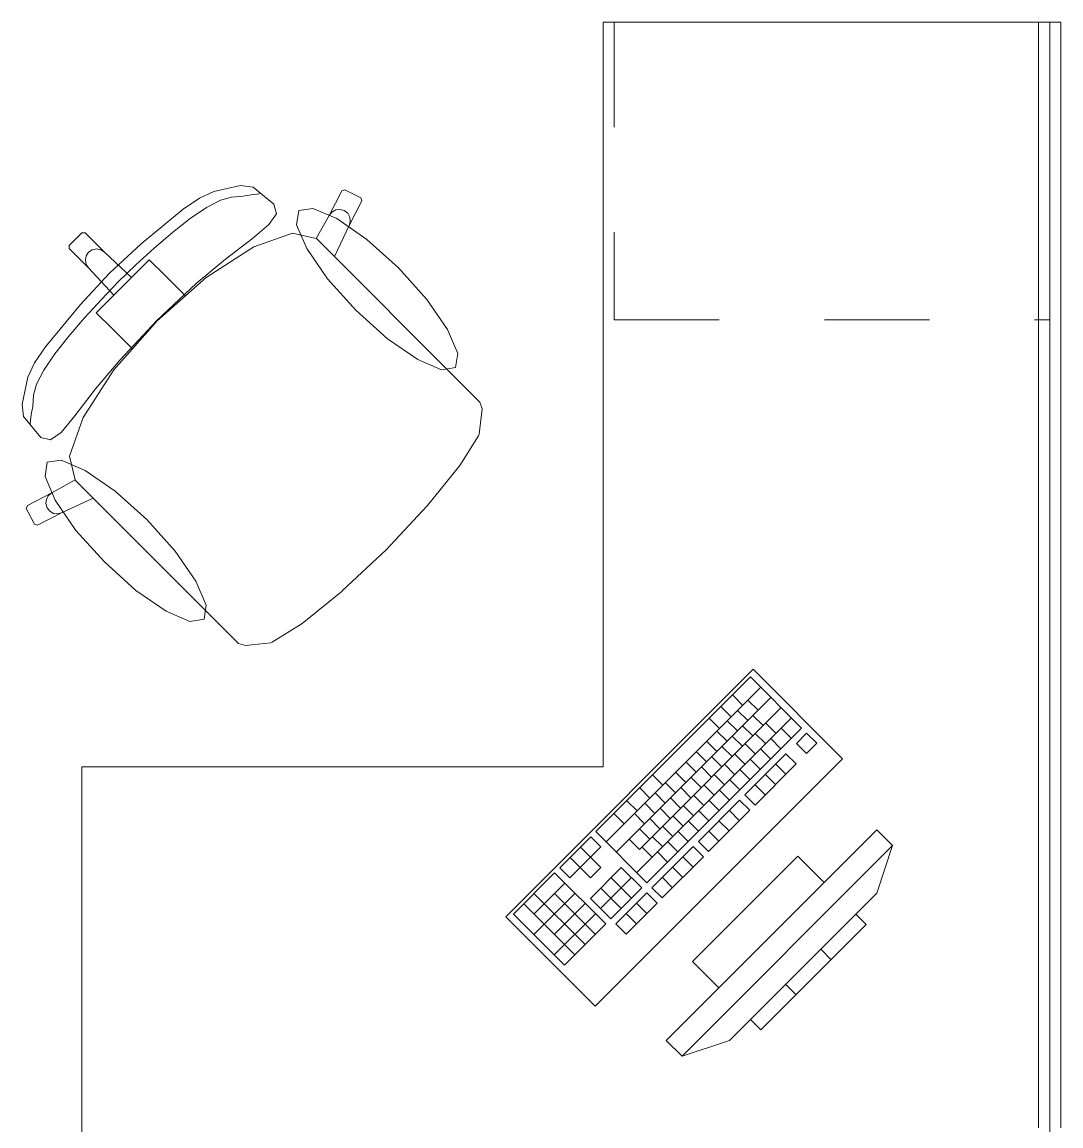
# Model space of a CAD drawing. Header units: inches. Extents: x -38 to 5698, y -33 to 92.
# Drawn here: x 212.824 to 214.219, y 12.979 to 14.462 of the extents above; entities that cross this region are included whole.
import ezdxf

# ---------------------------------------------------------------- set-up
doc = ezdxf.new("R2010")
doc.units = ezdxf.units.IN
doc.header["$MEASUREMENT"] = 0
doc.linetypes.add('Rayas', pattern=[0.282222, 0.141111, -0.141111])
doc.layers.add('Interior - Mobiliario', color=7, linetype='Continuous')

msp = doc.modelspace()

# ---------------------------------------------------------------- linework, layer by layer
at = {"layer": 'Interior - Mobiliario', "color": 175, "linetype": 'Rayas', "lineweight": 13}
for p, q in [((213.6191, 14.4618), (213.6191, 14.0618)), ((213.6191, 14.0618), (214.2041, 14.0618))]:
    msp.add_line(p, q, dxfattribs=at)
at = {"layer": 'Interior - Mobiliario', "color": 175, "linetype": 'Continuous', "lineweight": 13}
for p, q in [((214.1891, 14.4618), (214.2191, 14.4618)), ((214.1891, 12.9768), (214.1891, 14.4618)), ((214.2191, 14.4618), (214.2191, 12.9768)), ((213.0811, 14.2345), (213.0619, 14.2255)), ((213.1172, 14.2422), (213.0811, 14.2345)), ((213.134, 14.2403), (213.1172, 14.2422)), ((213.1619, 14.2172), (213.134, 14.2403)), ((213.2532, 14.2352), (213.2363, 14.2021)), ((213.2573, 14.2365), (213.2532, 14.2352)), ((213.2787, 14.2257), (213.2573, 14.2365)), ((213.0619, 14.2255), (213.0402, 14.2106)), ((213.0715, 14.2129), (213.0903, 14.2228)), ((213.0903, 14.2228), (213.1051, 14.2267)), ((213.1051, 14.2267), (213.1205, 14.2279)), ((213.1205, 14.2279), (213.1312, 14.2299)), ((213.1312, 14.2299), (213.1393, 14.2307)), ((213.1393, 14.2307), (213.1438, 14.2315)), ((213.263, 14.1885), (213.2799, 14.2216)), ((213.2799, 14.2216), (213.2787, 14.2257)), ((213.0402, 14.2106), (212.9835, 14.1638)), ((213.0497, 14.198), (213.0715, 14.2129)), ((213.1553, 14.1899), (213.1653, 14.2042)), ((213.1653, 14.2042), (213.1619, 14.2172)), ((213.2399, 14.2067), (213.2363, 14.2021)), ((213.245, 14.2096), (213.2399, 14.2067)), ((213.2509, 14.2103), (213.245, 14.2096)), ((213.2565, 14.2087), (213.2509, 14.2103)), ((213.2611, 14.2051), (213.2565, 14.2087)), ((213.2639, 14.2), (213.2611, 14.2051)), ((213.0259, 14.1794), (213.0497, 14.198)), ((213.133, 14.1713), (213.1553, 14.1899)), ((213.2363, 14.2021), (213.2189, 14.1711)), ((213.2434, 14.1468), (213.263, 14.1885)), ((213.263, 14.1885), (213.2646, 14.1942)), ((213.2646, 14.1942), (213.2639, 14.2)), ((212.904, 14.179), (212.8955, 14.1704)), ((212.9083, 14.179), (212.904, 14.179)), ((212.9344, 14.1529), (212.9083, 14.179)), ((213.0011, 14.1583), (213.0259, 14.1794)), ((213.187, 14.1785), (213.135, 14.1602)), ((213.2189, 14.1711), (213.187, 14.1785)), ((212.8869, 14.1619), (212.8955, 14.1704)), ((212.8869, 14.1576), (212.8869, 14.1619)), ((212.9835, 14.1638), (212.9413, 14.1246)), ((212.9765, 14.1357), (213.0011, 14.1583)), ((213.135, 14.1602), (213.0712, 14.1188)), ((213.0968, 14.1434), (213.133, 14.1713)), ((213.2192, 14.171), (213.2189, 14.1711)), ((213.2192, 14.171), (213.2434, 14.1468)), ((212.913, 14.1316), (212.8869, 14.1576)), ((212.9087, 14.1422), (212.9098, 14.1479)), ((212.9098, 14.1479), (212.9131, 14.1528)), ((212.918, 14.1561), (212.9131, 14.1528)), ((212.9238, 14.1573), (212.918, 14.1561)), ((212.9295, 14.1561), (212.9238, 14.1573)), ((212.9344, 14.1529), (212.9295, 14.1561)), ((212.9709, 14.1189), (212.9344, 14.1529)), ((213.0575, 14.1107), (213.0968, 14.1434)), ((213.3912, 13.9989), (213.2434, 14.1468)), ((212.9098, 14.1364), (212.9087, 14.1422)), ((212.913, 14.1316), (212.9098, 14.1364)), ((212.947, 14.095), (212.913, 14.1316)), ((212.953, 14.1129), (212.9765, 14.1357)), ((212.9945, 14.1426), (212.9709, 14.1189)), ((213.0157, 14.1214), (212.9945, 14.1426)), ((212.9022, 14.0824), (212.9413, 14.1246)), ((212.9709, 14.1189), (212.9589, 14.107)), ((213.0431, 14.094), (213.0157, 14.1214)), ((213.0712, 14.1188), (213.0431, 14.094)), ((212.953, 14.1129), (212.9302, 14.0894)), ((212.947, 14.095), (212.9589, 14.107)), ((213.0047, 14.0612), (213.0575, 14.1107)), ((212.9302, 14.0894), (212.9077, 14.0648)), ((212.9234, 14.0714), (212.947, 14.095)), ((213.0431, 14.094), (213.0052, 14.0607)), ((212.8553, 14.0257), (212.9022, 14.0824)), ((212.9445, 14.0502), (212.9234, 14.0714)), ((212.9077, 14.0648), (212.8865, 14.0401)), ((213.0047, 14.0612), (212.9553, 14.0084)), ((212.9719, 14.0229), (213.0052, 14.0607)), ((212.8865, 14.0401), (212.8679, 14.0163)), ((212.9719, 14.0229), (212.9445, 14.0502)), ((212.8404, 14.004), (212.8553, 14.0257)), ((212.8679, 14.0163), (212.8531, 13.9944)), ((212.9471, 13.9947), (212.9719, 14.0229)), ((212.8315, 13.9848), (212.8404, 14.004)), ((212.9553, 14.0084), (212.9225, 13.9691)), ((213.4168, 13.9734), (213.3912, 13.9989)), ((212.8237, 13.9487), (212.8315, 13.9848)), ((212.8531, 13.9944), (212.8431, 13.9756)), ((212.9058, 13.9309), (212.9471, 13.9947)), ((212.8431, 13.9756), (212.8392, 13.9608)), ((212.9225, 13.9691), (212.8946, 13.9329)), ((213.4387, 13.9515), (213.4168, 13.9734)), ((212.8392, 13.9608), (212.838, 13.9454)), ((213.4416, 13.9422), (213.4387, 13.9515)), ((212.8256, 13.9319), (212.8237, 13.9487)), ((212.838, 13.9454), (212.836, 13.9347)), ((213.4376, 13.9082), (213.4416, 13.9422)), ((212.8488, 13.9041), (212.8256, 13.9319)), ((212.8352, 13.9266), (212.8344, 13.9221)), ((212.836, 13.9347), (212.8352, 13.9266)), ((212.8946, 13.9329), (212.876, 13.9107)), ((212.8874, 13.8789), (212.9058, 13.9309)), ((212.876, 13.9107), (212.8617, 13.9006)), ((213.4118, 13.8661), (213.4367, 13.9061)), ((213.4367, 13.9061), (213.4376, 13.9082)), ((212.8617, 13.9006), (212.8488, 13.9041)), ((212.8949, 13.847), (212.8874, 13.8789)), ((213.3682, 13.8124), (213.4118, 13.8661)), ((212.8639, 13.8297), (212.8949, 13.847)), ((212.8949, 13.8468), (212.8949, 13.847)), ((212.8949, 13.8468), (212.9191, 13.8225)), ((212.8308, 13.8127), (212.8639, 13.8297)), ((212.8556, 13.8151), (212.8564, 13.8209)), ((212.8564, 13.8209), (212.8592, 13.826)), ((212.8592, 13.826), (212.8639, 13.8297)), ((212.9191, 13.8225), (212.8774, 13.803)), ((213.067, 13.6747), (212.9191, 13.8225)), ((212.8294, 13.8086), (212.8308, 13.8127)), ((212.8402, 13.7873), (212.8294, 13.8086)), ((212.8774, 13.803), (212.8443, 13.786)), ((212.8572, 13.8094), (212.8556, 13.8151)), ((212.8608, 13.8048), (212.8572, 13.8094)), ((212.8659, 13.802), (212.8608, 13.8048)), ((212.8774, 13.803), (212.8717, 13.8013)), ((213.3127, 13.7532), (213.3675, 13.8116)), ((213.3675, 13.8116), (213.3682, 13.8124)), ((212.8443, 13.786), (212.8402, 13.7873)), ((212.8717, 13.8013), (212.8659, 13.802)), ((213.3127, 13.7532), (213.2543, 13.6984)), ((213.2543, 13.6984), (213.2535, 13.6977)), ((213.2535, 13.6977), (213.1998, 13.6542)), ((213.0925, 13.6492), (213.067, 13.6747)), ((213.1998, 13.6542), (213.1598, 13.6292)), ((213.1145, 13.6272), (213.0925, 13.6492)), ((213.1238, 13.6244), (213.1145, 13.6272)), ((213.1577, 13.6283), (213.1238, 13.6244)), ((213.1598, 13.6292), (213.1577, 13.6283)), ((213.8021, 13.5823), (213.5944, 13.3746)), ((213.8707, 13.5137), (213.8021, 13.5823)), ((213.8158, 13.5686), (213.6081, 13.3609)), ((213.8295, 13.5549), (213.6218, 13.3472)), ((213.7779, 13.5581), (213.7916, 13.5444)), ((213.7985, 13.5513), (213.8122, 13.5376)), ((213.8433, 13.5412), (213.6529, 13.3508)), ((213.7623, 13.5425), (213.776, 13.5288)), ((213.7847, 13.5374), (213.7984, 13.5237)), ((213.857, 13.5274), (213.6493, 13.3197)), ((213.7467, 13.5269), (213.7604, 13.5132)), ((213.7708, 13.5236), (213.7845, 13.5099)), ((213.8053, 13.5306), (213.819, 13.5169)), ((213.663, 13.306), (213.8707, 13.5137)), ((213.757, 13.5097), (213.7707, 13.496)), ((213.7915, 13.5168), (213.8052, 13.5031)), ((213.8086, 13.5065), (213.8223, 13.4928)), ((213.8225, 13.5204), (213.8362, 13.5067)), ((213.8431, 13.5136), (213.8568, 13.4999)), ((213.8775, 13.5069), (213.8637, 13.493)), ((213.8913, 13.4932), (213.8775, 13.5069)), ((213.7431, 13.4959), (213.7568, 13.4822)), ((213.7776, 13.5029), (213.7913, 13.4892)), ((213.7948, 13.4927), (213.8085, 13.479)), ((213.8293, 13.4998), (213.843, 13.486)), ((213.8637, 13.493), (213.8774, 13.4793)), ((213.8774, 13.4793), (213.8913, 13.4932)), ((213.7293, 13.482), (213.743, 13.4683)), ((213.7638, 13.4891), (213.7775, 13.4754)), ((213.7809, 13.4788), (213.7947, 13.4651)), ((213.8498, 13.4792), (213.7945, 13.4238)), ((213.8154, 13.4859), (213.8291, 13.4722)), ((213.8636, 13.4655), (213.8498, 13.4792)), ((213.7154, 13.4682), (213.7291, 13.4545)), ((213.7361, 13.4614), (213.7498, 13.4477)), ((213.7499, 13.4753), (213.7636, 13.4615)), ((213.7671, 13.465), (213.7808, 13.4513)), ((213.8016, 13.4721), (213.8153, 13.4583)), ((213.8082, 13.4101), (213.8636, 13.4655)), ((213.836, 13.4653), (213.8497, 13.4516)), ((213.6706, 13.4508), (213.6843, 13.437)), ((213.7016, 13.4543), (213.7153, 13.4406)), ((213.7222, 13.4476), (213.7359, 13.4338)), ((213.7532, 13.4512), (213.767, 13.4374)), ((213.7877, 13.4582), (213.8014, 13.4445)), ((213.8221, 13.4515), (213.8359, 13.4378)), ((213.6533, 13.4334), (213.667, 13.4197)), ((213.6877, 13.4405), (213.7015, 13.4268)), ((213.7084, 13.4337), (213.7221, 13.42)), ((213.7394, 13.4373), (213.7531, 13.4236)), ((213.7739, 13.4444), (213.7876, 13.4306)), ((213.8083, 13.4376), (213.822, 13.4239)), ((213.6739, 13.4267), (213.6876, 13.4129)), ((213.6945, 13.4199), (213.7082, 13.4061)), ((213.7256, 13.4235), (213.7393, 13.4097)), ((213.7875, 13.4169), (213.7321, 13.3615)), ((213.7462, 13.4167), (213.7599, 13.403)), ((213.76, 13.4305), (213.7737, 13.4168)), ((213.8012, 13.4032), (213.7875, 13.4169)), ((213.7945, 13.4238), (213.8082, 13.4101)), ((213.6359, 13.4161), (213.6497, 13.4024)), ((213.66, 13.4128), (213.6738, 13.3991)), ((213.6807, 13.406), (213.6944, 13.3923)), ((213.7117, 13.4096), (213.7254, 13.3959)), ((213.7323, 13.4028), (213.7461, 13.3891)), ((213.7459, 13.3478), (213.8012, 13.4032)), ((213.7737, 13.403), (213.7874, 13.3893)), ((213.6186, 13.3988), (213.6323, 13.3851)), ((213.6462, 13.399), (213.6599, 13.3852)), ((213.6668, 13.3922), (213.6805, 13.3785)), ((213.6979, 13.3958), (213.7116, 13.382)), ((213.7185, 13.389), (213.7322, 13.3753)), ((213.7598, 13.3892), (213.7735, 13.3755)), ((213.5944, 13.3746), (213.663, 13.306)), ((213.653, 13.3783), (213.6667, 13.3646)), ((213.684, 13.3819), (213.6977, 13.3682)), ((213.9718, 13.377), (213.6889, 13.0941)), ((213.7046, 13.3751), (213.7184, 13.3614)), ((213.746, 13.3753), (213.7597, 13.3616)), ((213.993, 13.3558), (213.9718, 13.377)), ((213.5875, 13.3677), (213.5459, 13.3261)), ((213.6012, 13.354), (213.5875, 13.3677)), ((213.6391, 13.3645), (213.6529, 13.3508)), ((213.6702, 13.3681), (213.6839, 13.3544)), ((213.6908, 13.3613), (213.7045, 13.3476)), ((213.7321, 13.3615), (213.7459, 13.3478)), ((213.5736, 13.3538), (213.5873, 13.3401)), ((213.5873, 13.3401), (213.6012, 13.354)), ((213.6563, 13.3542), (213.67, 13.3405)), ((213.7252, 13.3546), (213.6698, 13.2992)), ((213.677, 13.3474), (213.6907, 13.3337)), ((213.7102, 13.0729), (213.993, 13.3558)), ((213.7389, 13.3408), (213.7252, 13.3546)), ((213.993, 13.3558), (213.9718, 13.2921)), ((213.5598, 13.34), (213.5735, 13.3263)), ((213.5873, 13.3401), (213.5735, 13.3263)), ((213.6011, 13.3264), (213.5873, 13.3401)), ((213.6835, 13.2855), (213.7389, 13.3408)), ((213.7114, 13.3407), (213.7251, 13.327)), ((213.8657, 13.3416), (213.7243, 13.2002)), ((213.9011, 13.3063), (213.8657, 13.3416)), ((213.539, 13.3192), (213.4836, 13.2638)), ((213.6076, 13.2506), (213.539, 13.3192)), ((213.5459, 13.3261), (213.5596, 13.3124)), ((213.5596, 13.3124), (213.5735, 13.3263)), ((213.5735, 13.3263), (213.5872, 13.3125)), ((213.6286, 13.3265), (213.5871, 13.285)), ((213.5872, 13.3125), (213.6011, 13.3264)), ((213.656, 13.2991), (213.6286, 13.3265)), ((213.6837, 13.313), (213.6974, 13.2993)), ((213.6975, 13.3269), (213.7112, 13.3131)), ((213.5527, 13.3055), (213.5112, 13.2639)), ((213.6423, 13.3128), (213.6008, 13.2713)), ((213.6009, 13.2988), (213.6284, 13.2714)), ((213.6145, 13.2576), (213.656, 13.2991)), ((213.6148, 13.3127), (213.6422, 13.2853)), ((213.6698, 13.2992), (213.6835, 13.2855)), ((213.7596, 13.1649), (213.9011, 13.3063)), ((213.5664, 13.2918), (213.511, 13.2364)), ((213.5113, 13.2915), (213.5799, 13.2229)), ((213.5389, 13.2916), (213.5937, 13.2368)), ((213.5871, 13.285), (213.6145, 13.2576)), ((213.6629, 13.2922), (213.6214, 13.2507)), ((213.6766, 13.2785), (213.6629, 13.2922)), ((213.9718, 13.2921), (213.7738, 13.0941)), ((213.4975, 13.2777), (213.566, 13.2091)), ((213.5802, 13.2781), (213.5386, 13.2365)), ((213.6351, 13.237), (213.6766, 13.2785)), ((213.6491, 13.2784), (213.6628, 13.2647)), ((213.4836, 13.2638), (213.5522, 13.1952)), ((213.5939, 13.2643), (213.5385, 13.209)), ((213.6352, 13.2645), (213.6489, 13.2508)), ((213.9435, 13.2639), (213.8021, 13.1224)), ((213.9576, 13.2497), (213.9435, 13.2639)), ((213.5522, 13.1952), (213.6076, 13.2506)), ((213.6214, 13.2507), (213.6351, 13.237)), ((213.8162, 13.1083), (213.9576, 13.2497)), ((213.8964, 13.2167), (213.9105, 13.2026)), ((213.7243, 13.2002), (213.7596, 13.1649)), ((213.8492, 13.1696), (213.8634, 13.1554)), ((213.8021, 13.1224), (213.8162, 13.1083)), ((213.6889, 13.0941), (213.7102, 13.0729)), ((213.7102, 13.0729), (213.7738, 13.0941))]:
    msp.add_line(p, q, dxfattribs=at)
at = {"layer": 'Interior - Mobiliario', "color": 175, "linetype": 'Continuous', "lineweight": 13, "flags": 128}
for points in [[(214.2041, 12.9618), (214.2041, 14.4618), (213.6041, 14.4618), (213.6041, 13.4618), (212.9041, 13.4618), (212.9041, 12.9618)], [(213.3292, 14.1317), (213.2867, 14.1698), (213.2463, 14.1979), (213.2143, 14.2115), (213.1953, 14.2086), (213.1925, 14.1897), (213.2061, 14.1576), (213.2341, 14.1172), (213.2722, 14.0748), (213.3147, 14.0366), (213.3551, 14.0086), (213.3872, 13.995), (213.4061, 13.9979), (213.4089, 14.0168), (213.3953, 14.0488), (213.3673, 14.0892)], [(212.9342, 13.7368), (212.8961, 13.7792), (212.8681, 13.8196), (212.8545, 13.8517), (212.8573, 13.8706), (212.8762, 13.8735), (212.9083, 13.8598), (212.9487, 13.8318), (212.9912, 13.7937), (213.0293, 13.7512), (213.0573, 13.7108), (213.0709, 13.6788), (213.0681, 13.6599), (213.0492, 13.657), (213.0171, 13.6706), (212.9767, 13.6986)], [(213.9258, 13.4724), (213.8056, 13.5927), (213.4733, 13.2603), (213.5935, 13.1401)]]:
    msp.add_lwpolyline(points, close=True, dxfattribs=at)

doc.saveas('drawing.dxf')
